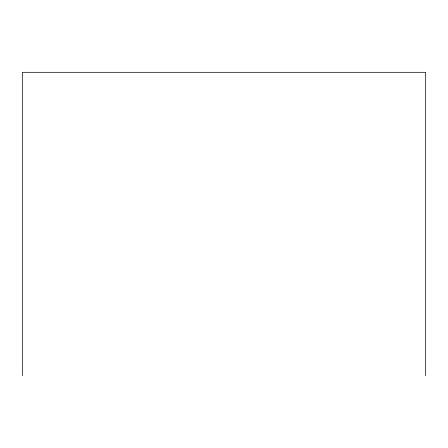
<?xml version="1.0" encoding="UTF-8"?>
<svg xmlns="http://www.w3.org/2000/svg" width="448" height="448" viewBox="0 0 448 448"><rect width="100%" height="100%" fill="white"/><g stroke="black" fill="none" stroke-linecap="round" stroke-linejoin="round"><path stroke-width="0.67" d="M425.6 375.687L425.6 72.313L22.4 72.313L22.4 375.687"/></g></svg>
